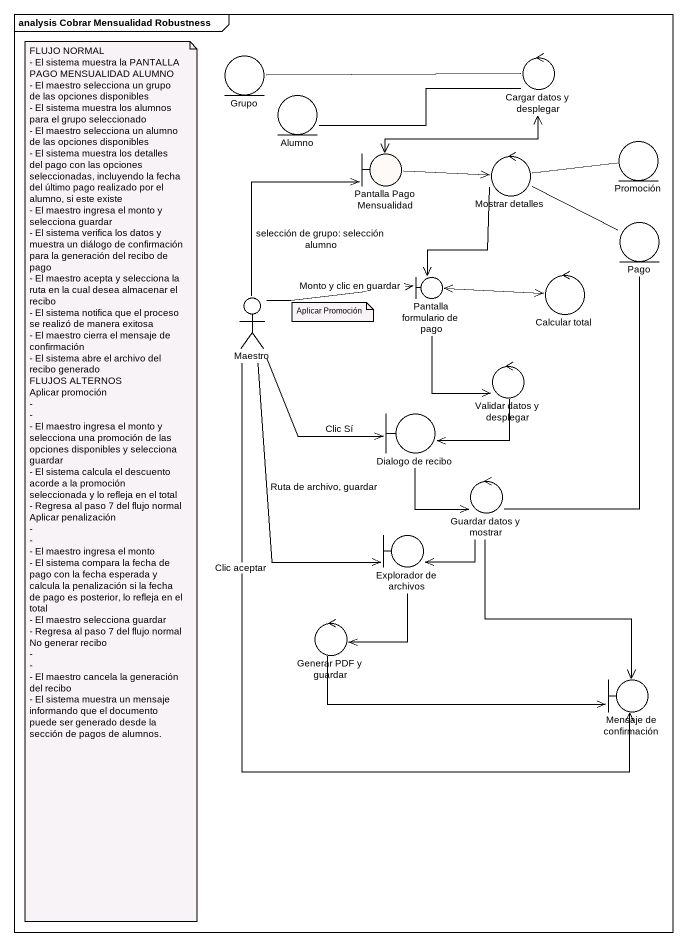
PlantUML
@startuml
mainframe analysis Cobrar Mensualidad Robustness
entity Grupo
control "Cargar datos y desplegar" as Cargar_datos_y_desplegar
entity Alumno
entity Promoción
boundary "Pantalla Pago Mensualidad" as Pantalla_Pago_Mensualidad #FEFAF7
control "Mostrar detalles" as Mostrar_detalles
entity Pago
actor Maestro
boundary "Pantalla formulario de pago" as Pantalla_formulario_de_pago
control "Calcular total" as Calcular_total
control "Validar datos y desplegar" as Validar_datos_y_desplegar
boundary "Dialogo de recibo" as Dialogo_de_recibo
control "Guardar datos y mostrar" as Guardar_datos_y_mostrar
boundary "Explorador de archivos" as Explorador_de_archivos
control "Generar PDF y guardar" as Generar_PDF_y_guardar
boundary "Mensaje de confirmación" as Mensaje_de_confirmación
Grupo -right- Cargar_datos_y_desplegar
Cargar_datos_y_desplegar <--> Pantalla_Pago_Mensualidad
Alumno -right- Cargar_datos_y_desplegar
Promoción -left- Mostrar_detalles
Pantalla_Pago_Mensualidad -right-> Mostrar_detalles
Mostrar_detalles --> Pantalla_formulario_de_pago
Pago -left- Mostrar_detalles
Pago -- Guardar_datos_y_mostrar
Maestro -up-> Pantalla_Pago_Mensualidad : selección de grupo: selección alumno
Maestro -right-> Pantalla_formulario_de_pago : Monto y clic en guardar
Maestro --> Dialogo_de_recibo : Clic Sí
Maestro --> Explorador_de_archivos : Ruta de archivo, guardar
Maestro --> Mensaje_de_confirmación : Clic aceptar
Pantalla_formulario_de_pago <-right-> Calcular_total
Pantalla_formulario_de_pago --> Validar_datos_y_desplegar
Validar_datos_y_desplegar -left-> Dialogo_de_recibo
Dialogo_de_recibo --> Guardar_datos_y_mostrar
Guardar_datos_y_mostrar --> Explorador_de_archivos
Guardar_datos_y_mostrar --> Mensaje_de_confirmación
Explorador_de_archivos --> Generar_PDF_y_guardar
Generar_PDF_y_guardar -right-> Mensaje_de_confirmación
note as N1
  FLUJO NORMAL
  - El sistema muestra la PANTALLA PAGO MENSUALIDAD ALUMNO
  - El maestro selecciona un grupo de las opciones disponibles
  - El sistema muestra los alumnos para el grupo seleccionado
  - El maestro selecciona un alumno de las opciones disponibles
  - El sistema muestra los detalles del pago con las opciones seleccionadas, incluyendo la fecha del último pago realizado por el alumno, si este existe
  - El maestro ingresa el monto y selecciona guardar
  - El sistema verifica los datos y muestra un diálogo de confirmación para la generación del recibo de pago
  - El maestro acepta y selecciona la ruta en la cual desea almacenar el recibo
  - El sistema notifica que el proceso se realizó de manera exitosa
  - El maestro cierra el mensaje de confirmación
  - El sistema abre el archivo del recibo generado
  FLUJOS ALTERNOS
  Aplicar promoción
  -
  -
  - El maestro ingresa el monto y selecciona una promoción de las opciones disponibles y selecciona guardar
  - El sistema calcula el descuento acorde a la promoción seleccionada y lo refleja en el total
  - Regresa al paso 7 del flujo normal
  Aplicar penalización
  -
  -
  - El maestro ingresa el monto
  - El sistema compara la fecha de pago con la fecha esperada y calcula la penalización si la fecha de pago es posterior, lo refleja en el total
  - El maestro selecciona guardar
  - Regresa al paso 7 del flujo normal
  No generar recibo
  -
  -
  - El maestro cancela la generación del recibo
  - El sistema muestra un mensaje informando que el documento puede ser generado desde la sección de pagos de alumnos.
end note
note as N2
  Aplicar Promoción
end note
@enduml
